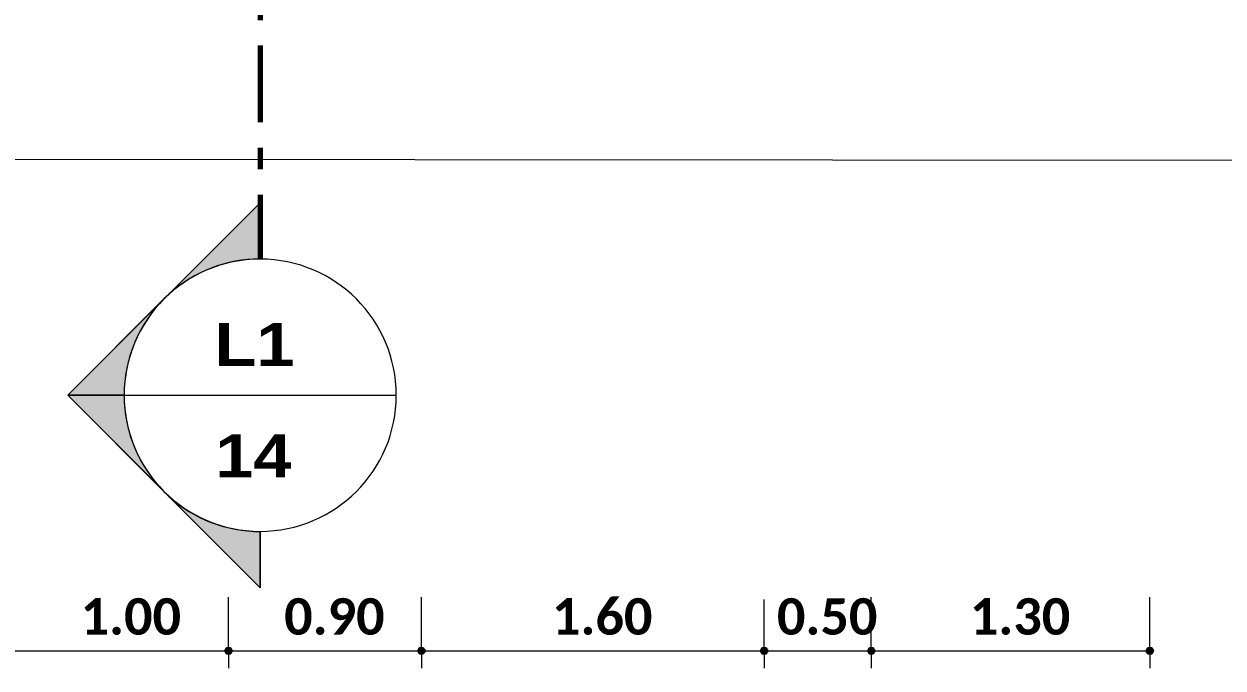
# Model space of a CAD drawing. Header units: metres. Extents: x -144 to 1000, y -717 to 29.
# Drawn here: x 517.03 to 522.62, y -574.64 to -571.63 of the extents above; entities that cross this region are included whole.
import ezdxf

# ---------------------------------------------------------------- set-up
doc = ezdxf.new("R2010")
doc.units = ezdxf.units.M
doc.linetypes.add('Dash Dot 3_16_', pattern=[0.595313, 0.357187, -0.119063, 0, -0.119063])
doc.linetypes.add('Derribado', pattern=[0.36, 0.24, -0.12])
doc.layers.get('0').update_dxf_attribs({"color": 1})
doc.layers.add('A-ANNO-DIMS', color=1, linetype='Continuous', lineweight=9)
doc.layers.add('G-ANNO-SYMB', color=1, linetype='Continuous', lineweight=9)
doc.styles.add('Arial Black', font='', dxfattribs={"height": 0.15})
doc.styles.add('Calibri_B_4', font='calibrib.ttf', dxfattribs={"height": 0.1125})
doc.styles.get('Arial Black').set_extended_font_data('Arial Black')

# ---------------------------------------------------------------- blocks, each defined once
blk = doc.blocks.new('I')
at = {"layer": 'A-ANNO-DIMS', "lineweight": 25}
h = blk.add_hatch(color=256, dxfattribs=at)
edge = h.paths.add_edge_path()
edge.add_arc((514.2107, -512.8929), 0.015, 0, 360)
h = blk.add_hatch(color=256, dxfattribs=at)
edge = h.paths.add_edge_path()
edge.add_arc((514.2107, -512.8929), 0.015, 0, 360)
h = blk.add_hatch(color=256, dxfattribs=at)
edge = h.paths.add_edge_path()
edge.add_arc((515.1107, -512.8929), 0.015, 0, 360)
h = blk.add_hatch(color=256, dxfattribs=at)
edge = h.paths.add_edge_path()
edge.add_arc((515.1107, -512.8929), 0.015, 0, 360)
h = blk.add_hatch(color=256, dxfattribs=at)
edge = h.paths.add_edge_path()
edge.add_arc((516.7105, -512.8929), 0.015, 0, 360)
h = blk.add_hatch(color=256, dxfattribs=at)
edge = h.paths.add_edge_path()
edge.add_arc((516.7105, -512.8929), 0.015, 0, 360)
h = blk.add_hatch(color=256, dxfattribs=at)
edge = h.paths.add_edge_path()
edge.add_arc((517.2105, -512.8929), 0.015, 0, 360)
h = blk.add_hatch(color=256, dxfattribs=at)
edge = h.paths.add_edge_path()
edge.add_arc((517.2105, -512.8929), 0.015, 0, 360)
h = blk.add_hatch(color=256, dxfattribs=at)
edge = h.paths.add_edge_path()
edge.add_arc((518.5107, -512.8929), 0.015, 0, 360)
at = {"layer": 'G-ANNO-SYMB'}
h = blk.add_hatch(color=256, dxfattribs=at)
edge = h.paths.add_edge_path()
edge.add_line((513.9324, -511.2284), (514.3585, -510.8023))
edge.add_line((514.3585, -510.8023), (514.3585, -511.0645))
edge.add_arc((514.3585, -511.7003), 0.6358, 90, 132.0784)
h = blk.add_hatch(color=256, dxfattribs=at)
edge = h.paths.add_edge_path()
edge.add_arc((514.3585, -511.7003), 0.635, 135, 180)
edge.add_line((513.7235, -511.7003), (513.4605, -511.7003))
edge.add_line((513.4605, -511.7003), (513.9095, -511.2513))
h = blk.add_hatch(color=256, dxfattribs=at)
edge = h.paths.add_edge_path()
edge.add_line((513.9095, -512.1493), (513.4605, -511.7003))
edge.add_line((513.4605, -511.7003), (513.7235, -511.7003))
edge.add_arc((514.3585, -511.7003), 0.635, 180, 225)
h = blk.add_hatch(color=256, dxfattribs=at)
edge = h.paths.add_edge_path()
edge.add_arc((514.3585, -511.7003), 0.6358, 227.9216, 270)
edge.add_line((514.3585, -512.3362), (514.3585, -512.5984))
edge.add_line((514.3585, -512.5984), (513.9324, -512.1723))
at = {"layer": 'A-ANNO-DIMS', "color": 5, "true_color": 0x0000ff}
blk.add_line((522.0056, -510.6083), (491.1437, -510.584), dxfattribs=at)
at = {"layer": 'A-ANNO-DIMS'}
for p, q in [((514.2107, -512.8929), (514.2107, -512.6429)), ((514.2107, -512.8929), (514.2107, -512.6429)), ((515.1107, -512.8929), (515.1107, -512.6429)), ((515.1107, -512.8929), (515.1107, -512.6429)), ((517.2105, -512.8929), (517.2105, -512.6429)), ((517.2105, -512.8929), (517.2105, -512.6429)), ((518.5107, -512.8929), (518.5107, -512.6429)), ((513.2107, -512.8929), (514.2107, -512.8929)), ((514.2107, -512.8929), (514.2107, -512.9729)), ((514.2107, -512.8929), (515.1107, -512.8929)), ((514.2107, -512.8929), (514.2107, -512.9729)), ((515.1107, -512.8929), (515.1107, -512.9729)), ((515.1107, -512.8929), (516.7105, -512.8929)), ((515.1107, -512.8929), (515.1107, -512.9729)), ((516.7105, -512.8929), (516.7105, -512.9729)), ((516.7105, -512.8929), (517.2105, -512.8929)), ((516.7105, -512.8929), (516.7105, -512.9729)), ((517.2105, -512.8929), (517.2105, -512.9729)), ((517.2105, -512.8929), (518.5107, -512.8929)), ((517.2105, -512.8929), (517.2105, -512.9729)), ((518.5107, -512.8929), (518.5107, -512.9729))]:
    blk.add_line(p, q, dxfattribs=at)
at = {"layer": 'A-ANNO-DIMS', "linetype": 'Derribado'}
blk.add_line((516.7105, -512.8929), (516.7105, -512.6429), dxfattribs=at)
blk.add_line((516.7105, -512.8929), (516.7105, -512.6429), dxfattribs=at)
at = {"layer": 'A-ANNO-DIMS', "lineweight": 25}
for centre in [(514.2107, -512.8929), (514.2107, -512.8929), (515.1107, -512.8929), (515.1107, -512.8929), (516.7105, -512.8929), (516.7105, -512.8929), (517.2105, -512.8929), (517.2105, -512.8929), (518.5107, -512.8929)]:
    blk.add_circle(centre, 0.015, dxfattribs=at)
at = {"layer": 'G-ANNO-SYMB', "linetype": 'Dash Dot 3_16_', "lineweight": 70}
blk.add_line((514.3585, -502.4211), (514.3585, -511.0653), dxfattribs=at)
at = {"layer": 'G-ANNO-SYMB', "lineweight": 18}
for p, q in [((513.4605, -511.7003), (514.3585, -510.8023)), ((514.3585, -510.8023), (513.9324, -511.2284)), ((514.3585, -511.0653), (514.3585, -510.8023)), ((514.3585, -511.0645), (514.3585, -510.8023)), ((513.9095, -511.2513), (513.4605, -511.7003)), ((513.4605, -511.7003), (514.3585, -512.5984)), ((513.7235, -511.7003), (513.4605, -511.7003)), ((513.4605, -511.7003), (513.9095, -512.1493)), ((513.4605, -511.7003), (513.7235, -511.7003)), ((513.7235, -511.7003), (514.9935, -511.7003)), ((513.9324, -512.1723), (514.3585, -512.5984)), ((514.3585, -512.3353), (514.3585, -512.5984)), ((514.3585, -512.5984), (514.3585, -512.3362))]:
    blk.add_line(p, q, dxfattribs=at)
for radius, start, end in [(0.635, 90, 270), (0.6358, 90, 132.0784), (0.635, 270, 90), (0.635, 135, 180), (0.635, 180, 225), (0.6358, 227.9216, 270)]:
    blk.add_arc((514.3585, -511.7003), radius, start, end, dxfattribs=at)
at = {"layer": 'A-ANNO-DIMS', "char_height": 0.17, "width": 0.456734, "attachment_point": 1, "line_spacing_factor": 1.158048, "style": 'Calibri_B_4'}
for s, insert in [('1.00', (513.5204, -512.6473)), ('0.90', (514.4704, -512.6473)), ('1.60', (515.7203, -512.6473)), ('0.50', (516.7702, -512.6473)), ('1.30', (517.6703, -512.6473))]:
    blk.add_mtext(s, dxfattribs=dict(at, insert=insert))
at = {"layer": 'G-ANNO-SYMB', "style": 'Arial Black'}
for s, p in [('L1', (514.1453, -511.564)), ('14', (514.1489, -512.0835))]:
    blk.add_text(s, height=0.2, dxfattribs=at).set_placement(p)

msp = doc.modelspace()

# ---------------------------------------------------------------- block references
at = {"color": 3}
msp.add_blockref('I', (3.7693, -61.665), dxfattribs=at)

doc.saveas('drawing.dxf')
